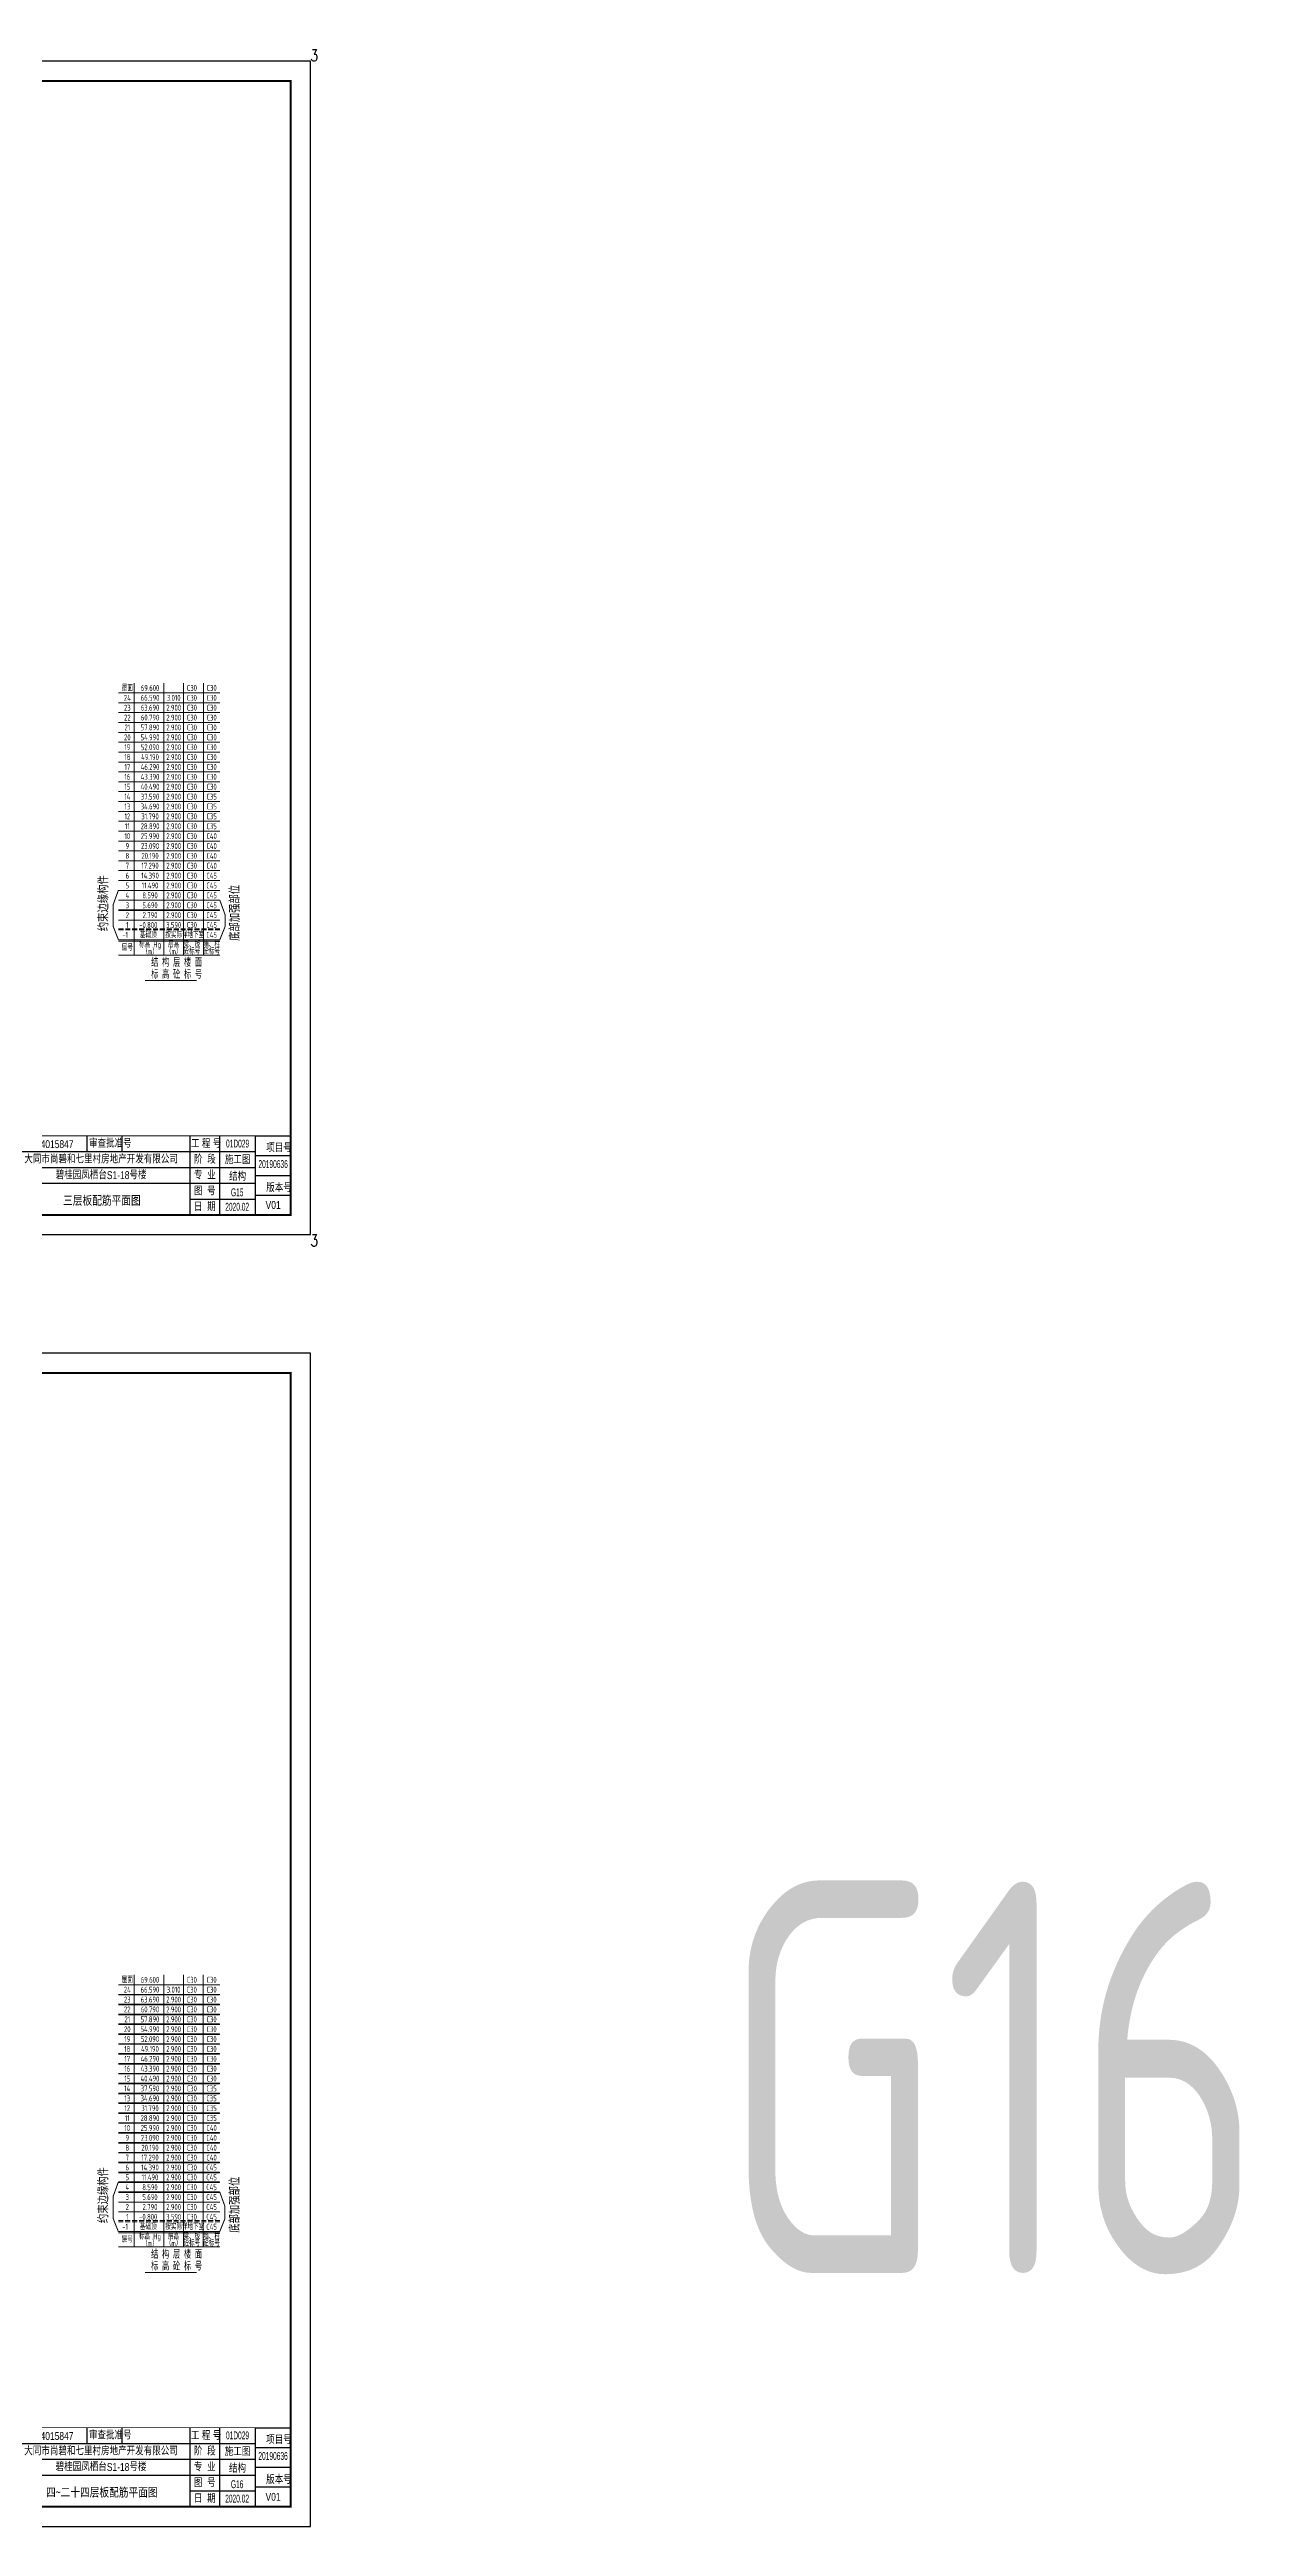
# Model space of a CAD drawing. Extents: x 5874492 to 7194610, y -939842 to -279257.
# Drawn here: x 6645282 to 6705528, y -766164 to -640770 of the extents above; entities that cross this region are included whole.
import ezdxf
from ezdxf.enums import TextEntityAlignment as Align

# ---------------------------------------------------------------- set-up
doc = ezdxf.new("R2010")
doc.units = 0
doc.header["$LTSCALE"] = 1000
doc.linetypes.add('DASH', pattern=[0.35, 0.25, -0.1])
doc.layers.add('BWPLAN', color=120, linetype='Continuous', plot=False)
for name, color, linetype, lineweight in [('S-基础-DIM', 3, 'Continuous', 20), ('S-大样-DIM', 3, 'Continuous', 20), ('S-通用-TEXT', 7, 'Continuous', 20)]:
    doc.layers.add(name, color=color, linetype=linetype, lineweight=lineweight)
doc.layers.add('Y-云图图框', color=7, linetype='Continuous')
doc.styles.add('_YT_Name', font='', dxfattribs={"width": 0.8})
doc.styles.add('_YT_Sign_Text', font='ros.shx', dxfattribs={"width": 0.8, "bigfont": 'hztxt.shx'})
doc.styles.add('BW_Plan', font='romant.shx', dxfattribs={"width": 0.7, "bigfont": 'hztxt.shx'})
doc.styles.add('BW_PLANX', font='simplex.shx', dxfattribs={"bigfont": 'hztxt.shx'})
doc.styles.get("Standard").update_dxf_attribs({"font": 'gbenor.shx', "bigfont": 'gbcbig.shx'})
doc.styles.add('TSSD_Dimension', font='tssdeng.shx', dxfattribs={"width": 0.7, "bigfont": 'tssdchn.shx'})
doc.styles.add('TSSD_NORM', font='tssdeng.shx', dxfattribs={"width": 0.7, "bigfont": 'tssdchn.shx'})
doc.styles.add('TSSD_Rein', font='tssdeng.shx', dxfattribs={"width": 0.7, "bigfont": 'hztxt.shx'})
doc.styles.get('_YT_Name').set_extended_font_data('SimHei')

# ---------------------------------------------------------------- blocks, each defined once
blk = doc.blocks.new('ECMCTK_A1_横_单行图名--0')
for p, q in [((675, 50), (675, 26)), ((675, 50), (675, 10)), ((675, 42), (813, 42)), ((690, 50), (690, 10)), ((727.8, 50), (727.8, 42)), ((745.5, 50), (745.5, 42)), ((780, 50), (780, 10)), ((795, 50), (795, 10)), ((813, 50), (831, 50)), ((813, 50), (813, 10)), ((813, 40), (831, 40)), ((573, 34), (813, 34)), ((573, 26), (813, 26)), ((588, 34), (588, 10)), ((604, 10), (604, 34)), ((624, 34), (624, 10)), ((639, 34), (639, 10)), ((655, 10), (655, 34)), ((813, 30), (831, 30)), ((573, 18), (690, 18)), ((780, 18), (813, 18)), ((813, 20), (831, 20))]:
    blk.add_line(p, q)
at = {"color": 4}
blk.add_lwpolyline([(0, 0), (841, 0), (841, 594), (0, 594)], close=True, dxfattribs=at)
for points, const_width in [([(25, 10), (831, 10), (831, 584), (25, 584)], 1), ([(573, 10), (831, 10), (831, 50), (573, 50)], 0.45)]:
    blk.add_lwpolyline(points, close=True, dxfattribs=dict(const_width=const_width))
at = {"const_width": 0.45}
for points in [[(573, 10), (573, 50), (813, 50)], [(813, 50), (813, 10)]]:
    blk.add_lwpolyline(points, dxfattribs=at)
at = {"style": '_YT_Sign_Text', "width": 0.8}
for s, p in [('证书编号', (676.1, 44.1)), ('建设单位', (676.1, 36.1)), ('审查批准号', (728.9, 44.1)), ('工 程 号', (780.5, 43.9)), ('阶  段', (782, 36)), ('项目号', (818.6, 41.8)), ('审  定', (574.4, 28)), ('校  对', (625.7, 28)), ('项目名称', (676.1, 28.1)), ('专  业', (782, 28)), ('版本号', (818.6, 21.6)), ('项目负责', (574.3, 12)), ('审  核', (574.4, 20)), ('专业负责', (625.2, 12)), ('设  计', (625.7, 20)), ('比例', (678.5, 20.2)), ('图  号', (782, 20)), ('日  期', (782, 12))]:
    blk.add_text(s, height=4, dxfattribs=at).set_placement(p)
at = {"color": 80, "flags": 3}
for tag, height, p in [('YTHQINS', 3, (34.3, 585.5)), ('ECMCKEY', 3, (292.1, 288.2)), ('YTTQINS', 5.62, (848, 12.8)), ('YTFRAME', 3, (652.8, 5.8)), ('YTBARCODE_T1', 3, (749.8, 5.9))]:
    blk.add_attdef(tag, text='', height=height, dxfattribs=at).set_placement(p, align=Align.MIDDLE_CENTER)
for tag, height, style, width, p in [('设计单位', 6, '_YT_Name', 0.8, (623.7, 38.6)), ('证书编号', 4, '_YT_Sign_Text', 0.8, (708.9, 43.8)), ('建设单位', 4, '_YT_Sign_Text', 0.8, (735, 36.1)), ('审查批准号', 4, '_YT_Sign_Text', 0.8, (761.1, 43.8)), ('阶段', 4, '_YT_Sign_Text', 0.8, (804.1, 35.8)), ('工程号', 4, '_YT_Sign_Text', 0.5, (804.1, 44.1)), ('项目号', 4, '_YT_Sign_Text', 0.5, (822.1, 33.7)), ('项目名称', 4, '_YT_Sign_Text', 0.8, (735, 28.1)), ('专业', 4, '_YT_Sign_Text', 0.8, (804.1, 27.3)), ('出图比例', 4.2, '_YT_Sign_Text', 0.8, (681.8, 11.8)), ('图纸名称', 4.5, '_YT_Name', 0.8, (735.4, 15.1)), ('图纸编号', 4, '_YT_Sign_Text', 0.5, (803.9, 19.4)), ('日期', 4, '_YT_Sign_Text', 0.5, (803.9, 12.1)), ('版本号', 4, '_YT_Sign_Text', 0.8, (822.1, 13))]:
    blk.add_attdef(tag, text='', height=height, dxfattribs=dict(style=style, width=width)).set_placement(p, align=Align.CENTER)
at = {"style": '_YT_Sign_Text', "width": 0.8, "flags": 3}
for tag, p, height in [('[审定人]', (590.9, 27.8), 4.1), ('{审定人}', (605.9, 26.5), 6.24), ('{审核人}', (607, 18.4), 6.24), ('[校对人]', (642.2, 27.8), 4.1), ('{校对人}', (658.3, 26.5), 6.24), ('{设计人}', (658.5, 18.5), 6.24), ('[项目负责人]', (590.8, 12), 4.1), ('[审核人]', (591, 19.8), 4.1), ('{项目负责人}', (608.3, 10.7), 6.24), ('[设计人]', (642.5, 20.2), 4.1), ('[专业负责人]', (642.7, 11.8), 4.1), ('{专业负责人}', (658.6, 10.4), 6.24)]:
    blk.add_attdef(tag, p, '', height=height, dxfattribs=at)
at = {"color": 80, "flags": 3}
for tag, p in [('YTBZSIT', (25, 10)), ('EXT_TK_LEFT', (25, 10)), ('YTQRCODE', (551, 11.9))]:
    blk.add_attdef(tag, p, '', height=3, dxfattribs=at)
blk = doc.blocks.new('BWPG_0427095648', base_point=(6599691, -1417454))
at = {"color": 0, "const_width": 0.5}
blk.add_lwpolyline([(6572030, -1399426), (6656130, -1399426), (6656130, -1458826), (6572030, -1458826)], close=True, dxfattribs=at)
at = {"layer": 'S-大样-DIM', "color": 0, "style": 'BW_Plan', "width": 0.75}
blk.add_attdef('KEYNAME', text='', height=594, dxfattribs=at).set_placement((6572030, -1399426), align=Align.RIGHT)
at = {"layer": 'S-大样-DIM', "color": 0, "style": 'BW_Plan', "width": 0.75, "flags": 1}
for tag, p in [('LEFTTOP', (6572030, -1399426)), ('RIGHTTOP', (6656130, -1399426)), ('LEFTBOTTOM', (6572030, -1458826)), ('RIGHTBOTTOM', (6656130, -1458826))]:
    blk.add_attdef(tag, p, '', height=594, dxfattribs=at)
at = {"layer": 'S-大样-DIM', "color": 0, "style": 'BW_Plan', "width": 0.75}
for tag, p in [('TAG1', (6656130, -1399426)), ('NAME', (6572030, -1459618))]:
    blk.add_attdef(tag, p, '', height=594, dxfattribs=at)
at = {"layer": 'S-大样-DIM', "color": 0, "style": 'BW_PLANX', "width": 0.75}
blk.add_attdef('FOCUS', text='', height=594, dxfattribs=at).set_placement((6599691, -1417454), align=Align.MIDDLE_CENTER)
at = {"layer": 'S-大样-DIM', "color": 0, "style": 'BW_Plan', "width": 0.75}
blk.add_attdef('TAG3', text='', height=594, dxfattribs=at).set_placement((6572030, -1458826), align=Align.TOP_RIGHT)
blk.add_attdef('TAG2', text='', height=594, dxfattribs=at).set_placement((6656130, -1458826), align=Align.TOP_LEFT)
blk = doc.blocks.new('24F')
at = {"layer": 'S-通用-TEXT'}
for p, q in [((1809, 15068), (1809, 1293)), ((3309, 15068), (3309, 1293)), ((4309, 1293), (4309, 15068)), ((5309, 1293), (5309, 15068)), ((1009, 14568), (6141, 14568)), ((1009, 14568), (6141, 14568)), ((1009, 14068), (6141, 14068)), ((1009, 13568), (6141, 13568)), ((1009, 13068), (6141, 13068)), ((1009, 12568), (6141, 12568)), ((1009, 12068), (6141, 12068)), ((1009, 11568), (6141, 11568)), ((1009, 11068), (6141, 11068)), ((1009, 10568), (6141, 10568)), ((1009, 10068), (6141, 10068)), ((1009, 9568), (6141, 9568)), ((1009, 9068), (6141, 9068)), ((1009, 8568), (6141, 8568)), ((1009, 8068), (6141, 8068)), ((1009, 7568), (6141, 7568)), ((1009, 7068), (6141, 7068)), ((1009, 6568), (6141, 6568)), ((1009, 6068), (6141, 6068)), ((1009, 5568), (6141, 5568)), ((1009, 5068), (6141, 5068)), ((1009, 4568), (6141, 4568)), ((1009, 4068), (6141, 4068)), ((1009, 3568), (6141, 3568)), ((1009, 3068), (6141, 3068)), ((1009, 2068), (6141, 2068)), ((1009, 2007), (6141, 2007)), ((1009, 1293), (6141, 1293))]:
    blk.add_line(p, q, dxfattribs=at)
at = {"layer": 'S-通用-TEXT', "linetype": 'DASH'}
for p, q in [((1009, 2629), (6141, 2629)), ((1009, 2568), (6141, 2568)), ((1009, 2568), (6141, 2568)), ((1009, 2568), (6141, 2568))]:
    blk.add_line(p, q, dxfattribs=at)
at = {"layer": 'S-通用-TEXT'}
for points in [[(1009, 4586, 50, 50, 0), (744, 3854, 50, 50, 0), (745, 2735, 50, 50, 0), (1009, 2068, 0, 0, 0)], [(6141, 4074, 50, 50, 0), (6406, 3342, 50, 50, 0), (6406, 2735, 50, 50, 0), (6141, 2068, 0, 0, 0)]]:
    blk.add_lwpolyline(points, format="xyseb", dxfattribs=at)
at = {"layer": 'S-通用-TEXT', "const_width": 50}
blk.add_lwpolyline([(2361, 0), (4977, 0)], dxfattribs=at)
at = {"layer": 'S-通用-TEXT', "style": 'TSSD_Rein', "width": 0.7}
for s, p in [('屋面', (1459, 14818)), ('24', (1459, 14318)), ('23', (1459, 13818)), ('66.590', (2609, 14318)), ('63.690', (2609, 13818)), ('69.600', (2609, 14818)), ('2.900', (3806, 13818)), ('3.010', (3806, 14318)), ('C30', (4728, 14818)), ('C30', (4728, 14318)), ('C30', (4728, 13818)), ('C30', (5728, 14818)), ('C30', (5728, 14318)), ('C30', (5728, 13818)), ('22', (1459, 13318)), ('21', (1459, 12818)), ('57.890', (2609, 12818)), ('60.790', (2609, 13318)), ('2.900', (3806, 13318)), ('2.900', (3806, 12818)), ('C30', (4728, 13318)), ('C30', (4728, 12818)), ('C30', (5728, 13318)), ('C30', (5728, 12818)), ('20', (1459, 12318)), ('18', (1459, 11318)), ('19', (1459, 11818)), ('54.990', (2609, 12318)), ('52.090', (2609, 11818)), ('49.190', (2609, 11318)), ('2.900', (3806, 12318)), ('2.900', (3806, 11818)), ('2.900', (3806, 11318)), ('C30', (4728, 12318)), ('C30', (4728, 11818)), ('C30', (4728, 11318)), ('C30', (5728, 12318)), ('C30', (5728, 11818)), ('C30', (5728, 11318)), ('16', (1459, 10318)), ('17', (1459, 10818)), ('46.290', (2609, 10818)), ('43.390', (2609, 10318)), ('2.900', (3806, 10818)), ('2.900', (3806, 10318)), ('C30', (4728, 10818)), ('C30', (4728, 10318)), ('C30', (5728, 10818)), ('C30', (5728, 10318)), ('14', (1459, 9318)), ('15', (1459, 9818)), ('13', (1459, 8818)), ('40.490', (2609, 9818)), ('34.690', (2609, 8818)), ('37.590', (2609, 9318)), ('2.900', (3806, 9818)), ('2.900', (3806, 9318)), ('2.900', (3806, 8818)), ('C30', (4728, 9818)), ('C30', (4728, 9318)), ('C30', (4728, 8818)), ('C30', (5728, 9818)), ('12', (1459, 8318)), ('11', (1459, 7818)), ('28.890', (2609, 7818)), ('31.790', (2609, 8318)), ('2.900', (3806, 8318)), ('2.900', (3806, 7818)), ('C30', (4728, 8318)), ('C30', (4728, 7818)), ('10', (1459, 7318)), ('9', (1459, 6818)), ('8', (1459, 6318)), ('25.990', (2609, 7318)), ('23.090', (2609, 6818)), ('20.190', (2609, 6318)), ('2.900', (3806, 7318)), ('2.900', (3806, 6818)), ('2.900', (3806, 6318)), ('C30', (4728, 7318)), ('C30', (4728, 6818)), ('C30', (4728, 6318)), ('C40', (5728, 7318)), ('C40', (5728, 6818)), ('C40', (5728, 6318)), ('7', (1459, 5818)), ('6', (1459, 5318)), ('14.390', (2609, 5318)), ('17.290', (2609, 5818)), ('2.900', (3806, 5818)), ('2.900', (3806, 5318)), ('C30', (4728, 5818)), ('C30', (4728, 5318)), ('C40', (5728, 5818)), ('4', (1459, 4318)), ('3', (1459, 3818)), ('5', (1459, 4818)), ('11.490', (2609, 4818)), ('8.590', (2609, 4318)), ('5.690', (2609, 3818)), ('2.900', (3806, 4818)), ('2.900', (3806, 4318)), ('2.900', (3806, 3818)), ('C30', (4728, 4818)), ('C30', (4728, 4318)), ('C30', (4728, 3818)), ('2', (1459, 3318)), ('1', (1459, 2818)), ('-0.800', (2520, 2818)), ('2.790', (2609, 3318)), ('3.590', (3806, 2818)), ('2.900', (3806, 3318)), ('C30', (4728, 3318)), ('C30', (4728, 2818)), ('-1', (1349, 2318)), ('层号', (1459, 1674)), ('标高 Hg', (2609, 1827)), ('基础顶', (2520, 2318)), ('（m）', (2609, 1475)), ('按实际', (3806, 2318)), ('层高', (3806, 1827)), ('（m）', (3806, 1475)), ('详地下室', (4792, 2318)), ('砼标号', (4726, 1480)), ('梁、板', (4726, 1833)), ('砼标号', (5726, 1480)), ('墙、柱', (5726, 1833))]:
    blk.add_text(s, height=300, dxfattribs=at).set_placement(p, align=Align.MIDDLE_CENTER)
at = {"layer": 'S-通用-TEXT', "color": 6, "style": 'TSSD_Rein', "width": 0.7}
for s, p in [('C35', (5728, 9318)), ('C35', (5728, 8818)), ('C35', (5728, 8318)), ('C35', (5728, 7818)), ('C45', (5728, 5318)), ('C45', (5728, 4818)), ('C45', (5728, 4318)), ('C45', (5728, 3818)), ('C45', (5728, 3318)), ('C45', (5728, 2818)), ('C45', (5728, 2318))]:
    blk.add_text(s, height=300, dxfattribs=at).set_placement(p, align=Align.MIDDLE_CENTER)
at = {"layer": 'S-通用-TEXT', "color": 7, "style": 'TSSD_Rein', "width": 0.7}
for s, p in [('约束边缘构件', (500, 2502)), ('底部加强部位', (7150, 2013))]:
    blk.add_text(s, height=500, rotation=90, dxfattribs=at).set_placement(p)
at = {"layer": 'S-通用-TEXT', "style": 'TSSD_NORM', "width": 0.7}
for s, p in [('标 高 砼 标 号', (2665, 106)), ('结 构 层 楼 面 ', (2665, 706))]:
    blk.add_text(s, height=400, dxfattribs=at).set_placement(p)

msp = doc.modelspace()

# ---------------------------------------------------------------- linework, layer by layer
at = {"layer": 'S-通用-TEXT', "const_width": 80}
for points in [[(6648771.7, -684340.1), (6653903.6, -684340.1)], [(6648768.2, -739240.1), (6653900.1, -739240.1)], [(6648768.2, -739740.1), (6653900.1, -739740.1)], [(6648768.2, -740240.1), (6653900.1, -740240.1)], [(6648768.2, -740740.1), (6653900.1, -740740.1)], [(6648768.2, -741240.1), (6653900.1, -741240.1)], [(6648768.2, -741740.1), (6653900.1, -741740.1)], [(6648768.2, -742240.1), (6653900.1, -742240.1)], [(6648768.2, -742740.1), (6653900.1, -742740.1)], [(6648768.2, -743240.1), (6653900.1, -743240.1)], [(6648768.2, -743740.1), (6653900.1, -743740.1)], [(6648768.2, -744240.1), (6653900.1, -744240.1)], [(6648768.2, -744740.1), (6653900.1, -744740.1)], [(6648768.2, -745240.1), (6653900.1, -745240.1)], [(6648768.2, -745740.1), (6653900.1, -745740.1)], [(6648768.2, -746240.1), (6653900.1, -746240.1)], [(6648768.2, -746740.1), (6653900.1, -746740.1)], [(6648768.2, -747240.1), (6653900.1, -747240.1)], [(6648768.2, -747740.1), (6653900.1, -747740.1)], [(6648768.2, -748240.1), (6653900.1, -748240.1)], [(6648768.2, -748740.1), (6653900.1, -748740.1)], [(6648768.2, -749240.1), (6653900.1, -749240.1)]]:
    msp.add_lwpolyline(points, dxfattribs=at)

# ---------------------------------------------------------------- block references
at = {"layer": 'BWPLAN', "color": 1}
ref = msp.add_blockref('BWPG_0427095648', (6602053.7, -659392.7), dxfattribs=at)
ref.add_attrib('KEYNAME', '3', dxfattribs={"color": 0, "height": 594, "style": 'BW_Plan', "width": 0.75}).set_placement((6574393.6, -641364.3), align=Align.RIGHT)
ref.add_attrib('TAG1', '3', (6658493.6, -641364.3), dxfattribs={"color": 0, "height": 594, "style": 'BW_Plan', "width": 0.75})
ref.add_attrib('TAG2', '3', dxfattribs={"color": 0, "height": 594, "style": 'BW_Plan', "width": 0.75}).set_placement((6658493.6, -700764.3), align=Align.TOP_LEFT)
ref.add_attrib('TAG3', '3', dxfattribs={"color": 0, "height": 594, "style": 'BW_Plan', "width": 0.75}).set_placement((6574393.6, -700764.3), align=Align.TOP_RIGHT)
ref.add_attrib('FOCUS', 'X', dxfattribs={"color": 0, "height": 594, "style": 'BW_PLANX', "width": 0.75}).set_placement((6602053.7, -659392.7), align=Align.MIDDLE_CENTER)
at = {"layer": 'S-通用-TEXT'}
for p in [(6647762.6, -687907.8), (6647759.1, -753307.8)]:
    msp.add_blockref('24F', p, dxfattribs=at)
at = {"layer": 'Y-云图图框', "xscale": 100, "yscale": 100, "zscale": 100}
for p, values in [((6574393.6, -700764.3), {'图纸编号': 'G15', '图纸名称': '三层板配筋平面图', '版本号': 'V01', '项目名称': '碧桂园凤栖台S1-18号楼', '出图比例': '1:100', '工程号': '01D029', '阶段': '施工图', '专业': '结构', '日期': '2020.02', '项目号': '20190636', '建设单位': '大同市尚碧和七里村房地产开发有限公司', '设计单位': '广东博意建筑设计院有限公司', '证书编号': 'A144015847'}), ((6574390.1, -766164.3), {'图纸编号': 'G16', '图纸名称': '四~二十四层板配筋平面图', '版本号': 'V01', '项目名称': '碧桂园凤栖台S1-18号楼', '出图比例': '1:100', '工程号': '01D029', '阶段': '施工图', '专业': '结构', '日期': '2020.02', '项目号': '20190636', '建设单位': '大同市尚碧和七里村房地产开发有限公司', '设计单位': '广东博意建筑设计院有限公司', '证书编号': 'A144015847'})]:
    msp.add_blockref('ECMCTK_A1_横_单行图名--0', p, dxfattribs=at).add_auto_attribs(values)

# ---------------------------------------------------------------- texts
at = {"layer": 'S-基础-DIM', "style": 'TSSD_Dimension', "width": 0.7}
msp.add_text('G16', height=19868.17, dxfattribs=at).set_placement((6679249.4, -753393.6))

doc.saveas('drawing.dxf')
